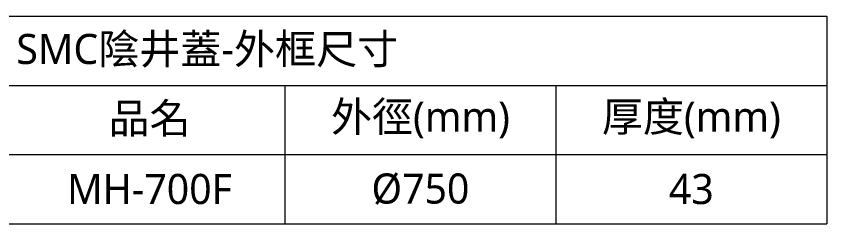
# Model space of a CAD drawing. Header units: millimetres. Extents: x 4664 to 8864, y -38 to 2932.
# Drawn here: x 6765 to 7304, y 2154 to 2292 of the extents above; entities that cross this region are included whole.
import ezdxf

# ---------------------------------------------------------------- set-up
doc = ezdxf.new("R2010")
doc.units = ezdxf.units.MM
doc.styles.add('微軟正黑體-20', font='Microsoft JhengHei.ttf', dxfattribs={"height": 20})

msp = doc.modelspace()

# ---------------------------------------------------------------- linework, layer by layer
at = {"lineweight": 5}
for p, q in [((6223.9, 2291.5), (7303.9, 2291.5)), ((7303.9, 2291.5), (7303.9, 2153.5)), ((6223.9, 2245.5), (7303.9, 2245.5)), ((6943.9, 2245.5), (6943.9, 2153.5)), ((7123.9, 2245.5), (7123.9, 2153.5)), ((6223.9, 2199.5), (7303.9, 2199.5)), ((6223.9, 2153.5), (7303.9, 2153.5))]:
    msp.add_line(p, q, dxfattribs=at)

# ---------------------------------------------------------------- texts
at = {"lineweight": 5, "char_height": 20, "style": '微軟正黑體-20'}
for s, insert, width, attachment_point in [('{\\C256;SMC陰井蓋-外框尺寸}', (6765.4, 2268.5), 537, 4), ('{\\C256;品名}', (6853.9, 2222.5), 177, 5), ('外徑(mm)', (7033.9, 2222.5), 177, 5), ('厚度(mm)', (7213.9, 2222.5), 177, 5), ('MH-700F', (6853.9, 2176.5), 177, 5), ('Ø750', (7033.9, 2176.5), 177, 5), ('43', (7213.9, 2176.5), 177, 5)]:
    msp.add_mtext(s, dxfattribs=dict(at, insert=insert, width=width, attachment_point=attachment_point))

doc.saveas('drawing.dxf')
